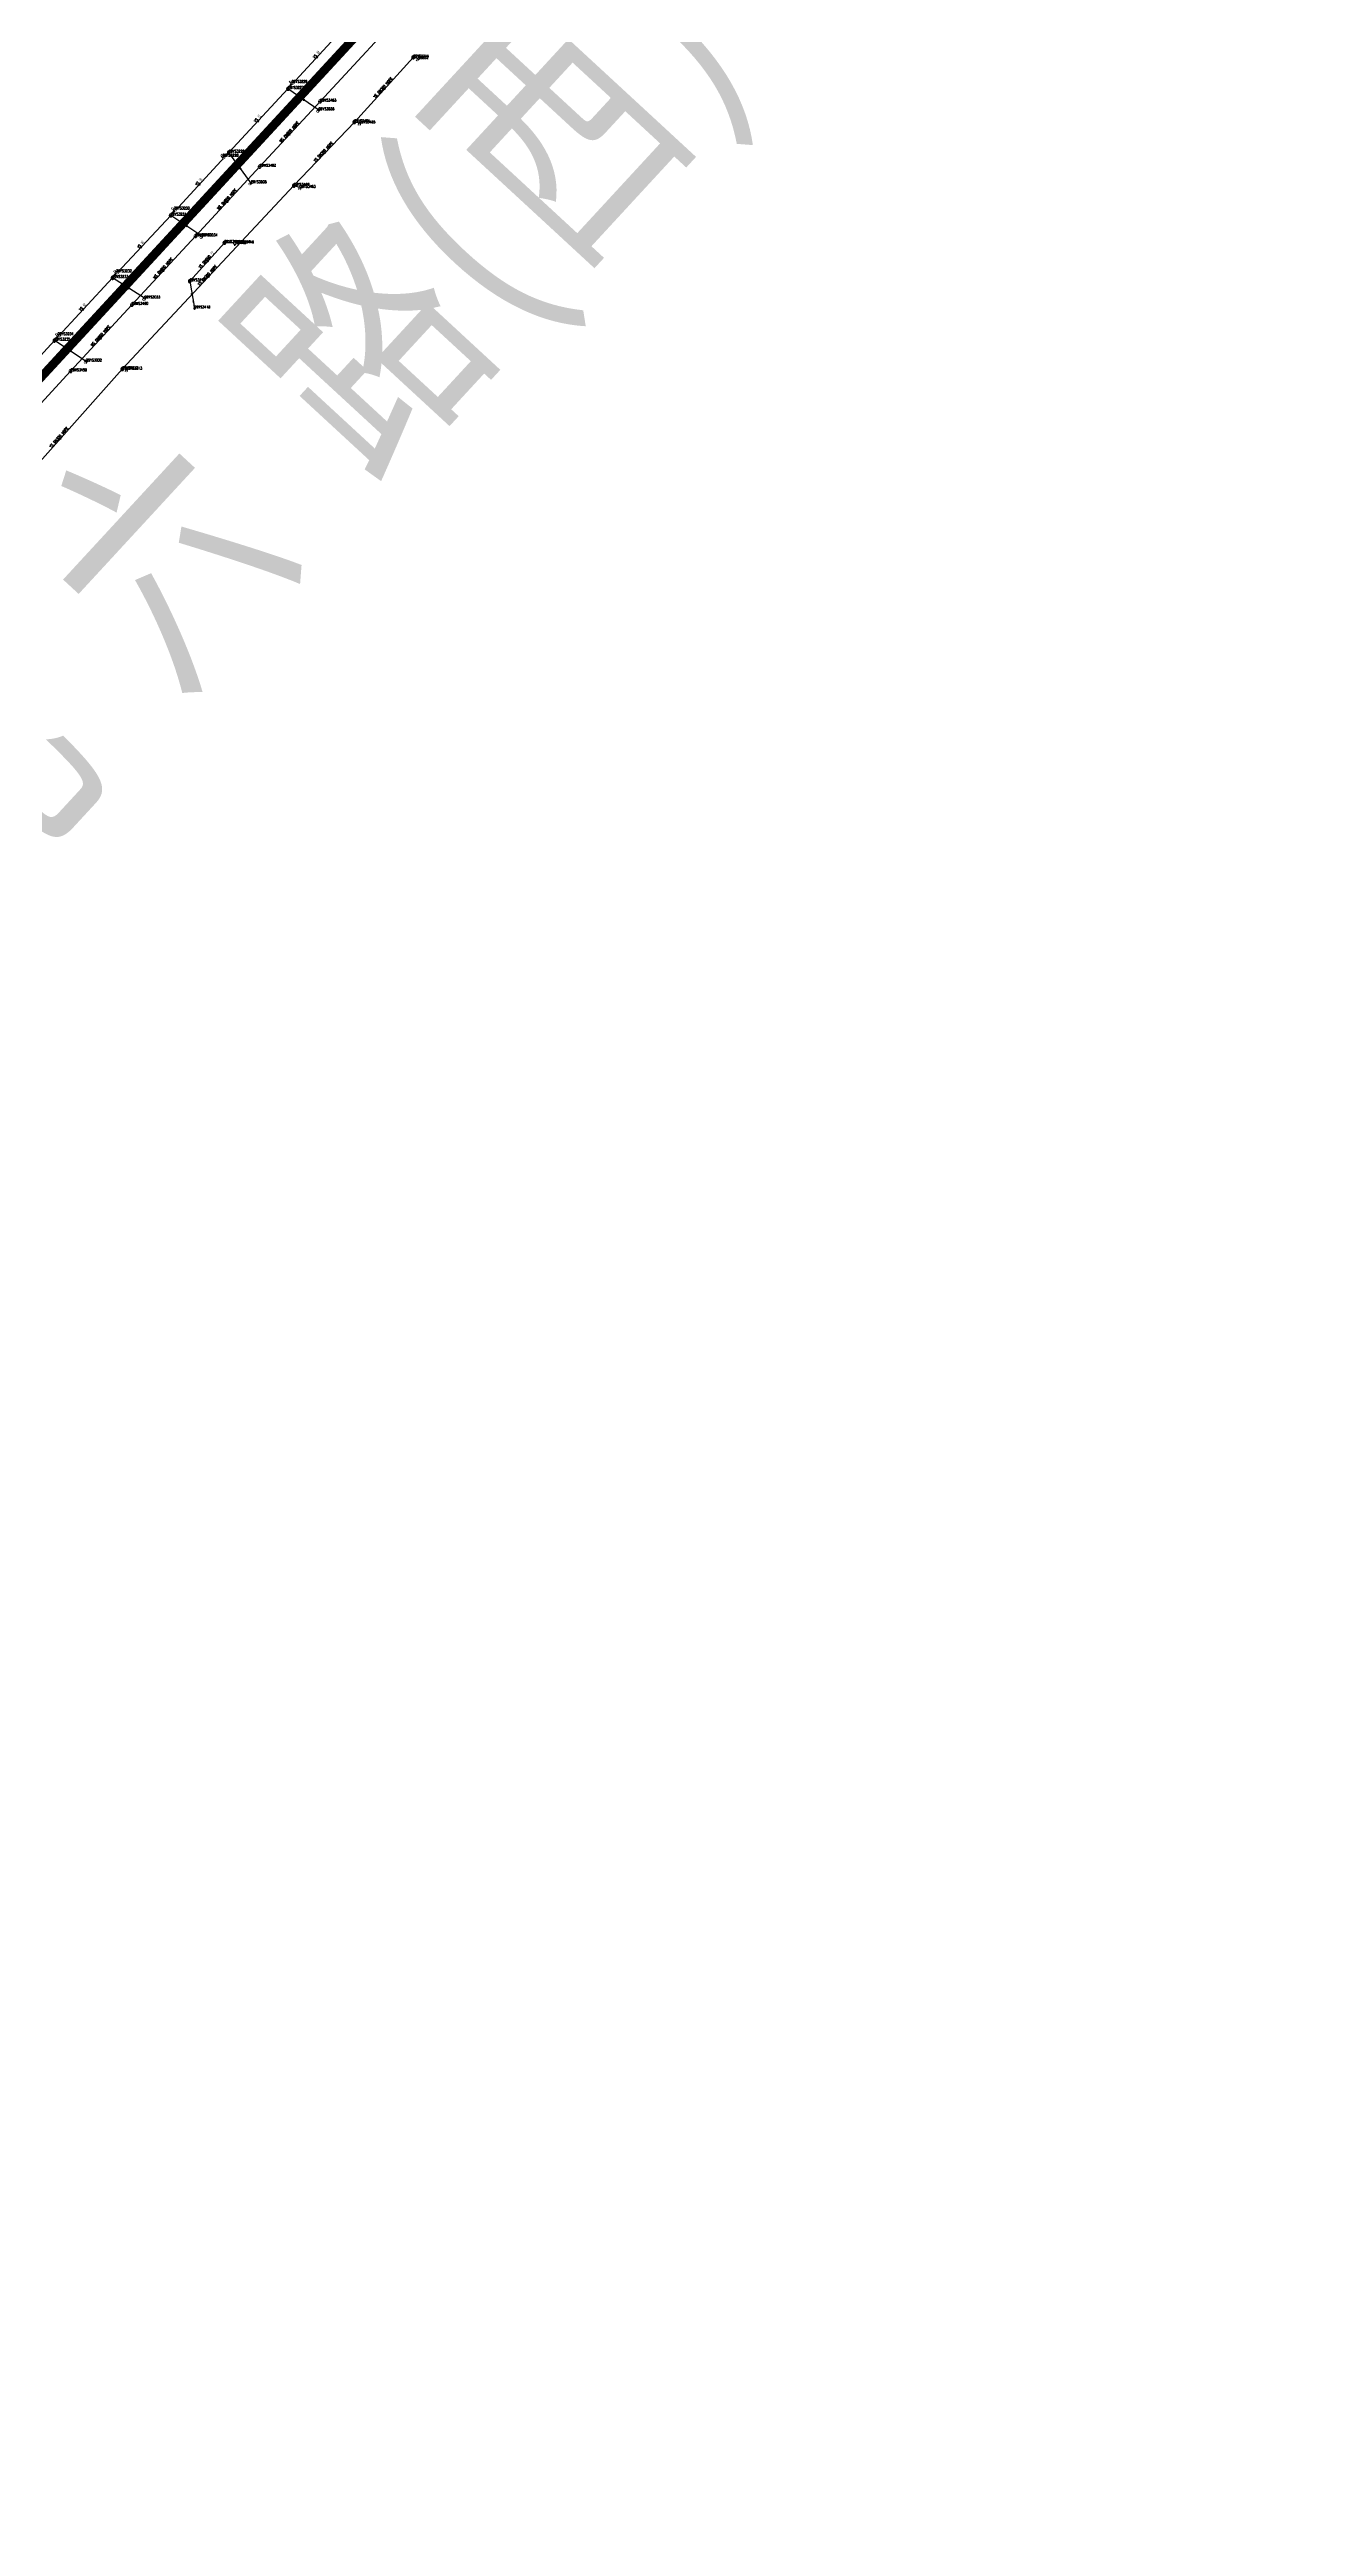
# Model space of a CAD drawing. Extents: x 78813 to 99477, y 2421021 to 2448125.
# Drawn here: x 86732 to 87170, y 2430510 to 2431367 of the extents above; entities that cross this region are included whole.
import ezdxf
from ezdxf.enums import TextEntityAlignment as Align

# ---------------------------------------------------------------- set-up
doc = ezdxf.new("R2010")
doc.units = 0
doc.set_wipeout_variables(frame=1)
doc.layers.get('0').update_dxf_attribs({"linetype": 'CONTINUOUS'})
for name, color, linetype in [('DX_WS', 16, 'CONTINUOUS'), ('DX_YS', 42, 'CONTINUOUS'), ('道路', 5, 'CONTINUOUS')]:
    doc.layers.add(name, color=color, linetype=linetype)
for name, color, linetype, true_color in [('WSLINE', 7, 'CONTINUOUS', 0x7f0000), ('YSANNEXE', 7, 'CONTINUOUS', 0xcc9900), ('YSLINE', 7, 'CONTINUOUS', 0xcc9900)]:
    doc.layers.add(name, color=color, linetype=linetype, true_color=true_color)
doc.layers.add('道路名称', color=7, linetype='CONTINUOUS', lineweight=0)
doc.styles.add('CcNameZT', font='txt.SHX', dxfattribs={"width": 0.8, "bigfont": 'HZTXT.SHX'})
doc.styles.get("Standard").update_dxf_attribs({"font": 'txt.shx', "bigfont": 'hztxt.shx'})
doc.styles.add('宋体0.7', font='', dxfattribs={"width": 0.7})
doc.styles.get('宋体0.7').set_extended_font_data('SimSun')

# ---------------------------------------------------------------- blocks, each defined once
blk = doc.blocks.new('PS污水井')
blk.add_lwpolyline([(1, 0), (1, 0.1), (1, 0.1), (1, 0.2), (1, 0.3), (0.9, 0.3), (0.9, 0.4), (0.9, 0.5), (0.8, 0.5), (0.8, 0.6), (0.8, 0.6), (0.7, 0.7), (0.7, 0.7), (0.6, 0.8), (0.6, 0.8), (0.5, 0.9), (0.4, 0.9), (0.4, 0.9), (0.3, 1), (0.2, 1), (0.2, 1), (0.1, 1), (0, 1), (0, 1), (-0.1, 1), (-0.2, 1), (-0.2, 1), (-0.3, 1), (-0.4, 0.9), (-0.4, 0.9), (-0.5, 0.9), (-0.6, 0.8), (-0.6, 0.8), (-0.7, 0.7), (-0.7, 0.7), (-0.8, 0.6), (-0.8, 0.6), (-0.8, 0.5), (-0.9, 0.5), (-0.9, 0.4), (-0.9, 0.3), (-1, 0.3), (-1, 0.2), (-1, 0.1), (-1, 0.1), (-1, 0), (-1, -0.1), (-1, -0.1), (-1, -0.2), (-1, -0.3), (-0.9, -0.3), (-0.9, -0.4), (-0.9, -0.5), (-0.8, -0.5), (-0.8, -0.6), (-0.8, -0.6), (-0.7, -0.7), (-0.7, -0.7), (-0.6, -0.8), (-0.6, -0.8), (-0.5, -0.9), (-0.4, -0.9), (-0.4, -0.9), (-0.3, -1), (-0.2, -1), (-0.2, -1), (-0.1, -1), (0, -1), (0, -1), (0.1, -1), (0.2, -1), (0.2, -1), (0.3, -1), (0.4, -0.9), (0.4, -0.9), (0.5, -0.9), (0.6, -0.8), (0.6, -0.8), (0.7, -0.7), (0.7, -0.7), (0.8, -0.6), (0.8, -0.6), (0.8, -0.5), (0.9, -0.5), (0.9, -0.4), (0.9, -0.3), (1, -0.3), (1, -0.2), (1, -0.1), (1, 0)], close=True)
blk.add_wipeout([(1, 0), (1, 0.1), (1, 0.1), (1, 0.2), (1, 0.3), (0.9, 0.3), (0.9, 0.4), (0.9, 0.5), (0.8, 0.5), (0.8, 0.6), (0.8, 0.6), (0.7, 0.7), (0.7, 0.7), (0.6, 0.8), (0.6, 0.8), (0.5, 0.9), (0.4, 0.9), (0.4, 0.9), (0.3, 1), (0.2, 1), (0.2, 1), (0.1, 1), (0, 1), (0, 1), (-0.1, 1), (-0.2, 1), (-0.2, 1), (-0.3, 1), (-0.4, 0.9), (-0.4, 0.9), (-0.5, 0.9), (-0.6, 0.8), (-0.6, 0.8), (-0.7, 0.7), (-0.7, 0.7), (-0.8, 0.6), (-0.8, 0.6), (-0.8, 0.5), (-0.9, 0.5), (-0.9, 0.4), (-0.9, 0.3), (-1, 0.3), (-1, 0.2), (-1, 0.1), (-1, 0.1), (-1, 0), (-1, -0.1), (-1, -0.1), (-1, -0.2), (-1, -0.3), (-0.9, -0.3), (-0.9, -0.4), (-0.9, -0.5), (-0.8, -0.5), (-0.8, -0.6), (-0.8, -0.6), (-0.7, -0.7), (-0.7, -0.7), (-0.6, -0.8), (-0.6, -0.8), (-0.5, -0.9), (-0.4, -0.9), (-0.4, -0.9), (-0.3, -1), (-0.2, -1), (-0.2, -1), (-0.1, -1), (0, -1), (0, -1), (0.1, -1), (0.2, -1), (0.2, -1), (0.3, -1), (0.4, -0.9), (0.4, -0.9), (0.5, -0.9), (0.6, -0.8), (0.6, -0.8), (0.7, -0.7), (0.7, -0.7), (0.8, -0.6), (0.8, -0.6), (0.8, -0.5), (0.9, -0.5), (0.9, -0.4), (0.9, -0.3), (1, -0.3), (1, -0.2), (1, -0.1)])
for p, q in [((-1, 0), (0, 0)), ((0, 1), (0, 0)), ((0, 0), (0, -1)), ((0, 0), (1, 0))]:
    blk.add_line(p, q)
blk = doc.blocks.new('LX')
for p, q in [((-0.866, 0.5), (0, 0)), ((0, 0), (-0.866, -0.5))]:
    blk.add_line(p, q)
blk = doc.blocks.new('PS雨水井')
blk.add_lwpolyline([(1, 0), (1, 0.1), (1, 0.1), (1, 0.2), (1, 0.3), (0.9, 0.3), (0.9, 0.4), (0.9, 0.5), (0.8, 0.5), (0.8, 0.6), (0.8, 0.6), (0.7, 0.7), (0.7, 0.7), (0.6, 0.8), (0.6, 0.8), (0.5, 0.9), (0.4, 0.9), (0.4, 0.9), (0.3, 1), (0.2, 1), (0.2, 1), (0.1, 1), (0, 1), (0, 1), (-0.1, 1), (-0.2, 1), (-0.2, 1), (-0.3, 1), (-0.4, 0.9), (-0.4, 0.9), (-0.5, 0.9), (-0.6, 0.8), (-0.6, 0.8), (-0.7, 0.7), (-0.7, 0.7), (-0.8, 0.6), (-0.8, 0.6), (-0.8, 0.5), (-0.9, 0.5), (-0.9, 0.4), (-0.9, 0.3), (-1, 0.3), (-1, 0.2), (-1, 0.1), (-1, 0.1), (-1, 0), (-1, -0.1), (-1, -0.1), (-1, -0.2), (-1, -0.3), (-0.9, -0.3), (-0.9, -0.4), (-0.9, -0.5), (-0.8, -0.5), (-0.8, -0.6), (-0.8, -0.6), (-0.7, -0.7), (-0.7, -0.7), (-0.6, -0.8), (-0.6, -0.8), (-0.5, -0.9), (-0.4, -0.9), (-0.4, -0.9), (-0.3, -1), (-0.2, -1), (-0.2, -1), (-0.1, -1), (0, -1), (0, -1), (0.1, -1), (0.2, -1), (0.2, -1), (0.3, -1), (0.4, -0.9), (0.4, -0.9), (0.5, -0.9), (0.6, -0.8), (0.6, -0.8), (0.7, -0.7), (0.7, -0.7), (0.8, -0.6), (0.8, -0.6), (0.8, -0.5), (0.9, -0.5), (0.9, -0.4), (0.9, -0.3), (1, -0.3), (1, -0.2), (1, -0.1), (1, 0)], close=True)
blk.add_wipeout([(1, 0), (1, 0.1), (1, 0.1), (1, 0.2), (1, 0.3), (0.9, 0.3), (0.9, 0.4), (0.9, 0.5), (0.8, 0.5), (0.8, 0.6), (0.8, 0.6), (0.7, 0.7), (0.7, 0.7), (0.6, 0.8), (0.6, 0.8), (0.5, 0.9), (0.4, 0.9), (0.4, 0.9), (0.3, 1), (0.2, 1), (0.2, 1), (0.1, 1), (0, 1), (0, 1), (-0.1, 1), (-0.2, 1), (-0.2, 1), (-0.3, 1), (-0.4, 0.9), (-0.4, 0.9), (-0.5, 0.9), (-0.6, 0.8), (-0.6, 0.8), (-0.7, 0.7), (-0.7, 0.7), (-0.8, 0.6), (-0.8, 0.6), (-0.8, 0.5), (-0.9, 0.5), (-0.9, 0.4), (-0.9, 0.3), (-1, 0.3), (-1, 0.2), (-1, 0.1), (-1, 0.1), (-1, 0), (-1, -0.1), (-1, -0.1), (-1, -0.2), (-1, -0.3), (-0.9, -0.3), (-0.9, -0.4), (-0.9, -0.5), (-0.8, -0.5), (-0.8, -0.6), (-0.8, -0.6), (-0.7, -0.7), (-0.7, -0.7), (-0.6, -0.8), (-0.6, -0.8), (-0.5, -0.9), (-0.4, -0.9), (-0.4, -0.9), (-0.3, -1), (-0.2, -1), (-0.2, -1), (-0.1, -1), (0, -1), (0, -1), (0.1, -1), (0.2, -1), (0.2, -1), (0.3, -1), (0.4, -0.9), (0.4, -0.9), (0.5, -0.9), (0.6, -0.8), (0.6, -0.8), (0.7, -0.7), (0.7, -0.7), (0.8, -0.6), (0.8, -0.6), (0.8, -0.5), (0.9, -0.5), (0.9, -0.4), (0.9, -0.3), (1, -0.3), (1, -0.2), (1, -0.1)])
for p, q in [((-1, 0), (0, 0)), ((-0.9, 0.5), (0, 0.5)), ((0, 1), (0, 0)), ((0, 0.5), (0.9, 0.5)), ((0, 0), (0, -1)), ((0, 0), (1, 0)), ((-0.9, -0.5), (0, -0.5)), ((0, -0.5), (0.9, -0.5))]:
    blk.add_line(p, q)
blk = doc.blocks.new('PS非普查')
blk.add_lwpolyline([(3.7, 0), (5.3, 0)])
blk.add_wipeout([(0.5, 0), (0.5, 0), (0.5, 0.1), (0.5, 0.1), (0.5, 0.1), (0.5, 0.2), (0.5, 0.2), (0.4, 0.2), (0.4, 0.3), (0.4, 0.3), (0.4, 0.3), (0.4, 0.3), (0.3, 0.4), (0.3, 0.4), (0.3, 0.4), (0.2, 0.4), (0.2, 0.4), (0.2, 0.5), (0.2, 0.5), (0.1, 0.5), (0.1, 0.5), (0.1, 0.5), (0, 0.5), (0, 0.5), (-0.1, 0.5), (-0.1, 0.5), (-0.1, 0.5), (-0.2, 0.5), (-0.2, 0.5), (-0.2, 0.4), (-0.3, 0.4), (-0.3, 0.4), (-0.3, 0.4), (-0.3, 0.4), (-0.4, 0.3), (-0.4, 0.3), (-0.4, 0.3), (-0.4, 0.3), (-0.4, 0.2), (-0.5, 0.2), (-0.5, 0.2), (-0.5, 0.1), (-0.5, 0.1), (-0.5, 0.1), (-0.5, 0), (-0.5, 0), (-0.5, 0), (-0.5, -0.1), (-0.5, -0.1), (-0.5, -0.1), (-0.5, -0.2), (-0.5, -0.2), (-0.4, -0.2), (-0.4, -0.3), (-0.4, -0.3), (-0.4, -0.3), (-0.4, -0.3), (-0.3, -0.4), (-0.3, -0.4), (-0.3, -0.4), (-0.3, -0.4), (-0.2, -0.4), (-0.2, -0.5), (-0.2, -0.5), (-0.1, -0.5), (-0.1, -0.5), (-0.1, -0.5), (0, -0.5), (0, -0.5), (0.1, -0.5), (0.1, -0.5), (0.1, -0.5), (0.2, -0.5), (0.2, -0.5), (0.2, -0.4), (0.2, -0.4), (0.3, -0.4), (0.3, -0.4), (0.3, -0.4), (0.4, -0.3), (0.4, -0.3), (0.4, -0.3), (0.4, -0.3), (0.4, -0.2), (0.5, -0.2), (0.5, -0.2), (0.5, -0.1), (0.5, -0.1), (0.5, -0.1)])
blk.add_line((0.5, 0), (2.1, 0))
blk.add_lwpolyline([(0.5, 0), (0.5, 0), (0.5, 0.1), (0.5, 0.1), (0.5, 0.1), (0.5, 0.2), (0.5, 0.2), (0.4, 0.2), (0.4, 0.3), (0.4, 0.3), (0.4, 0.3), (0.4, 0.3), (0.3, 0.4), (0.3, 0.4), (0.3, 0.4), (0.2, 0.4), (0.2, 0.4), (0.2, 0.5), (0.2, 0.5), (0.1, 0.5), (0.1, 0.5), (0.1, 0.5), (0, 0.5), (0, 0.5), (-0.1, 0.5), (-0.1, 0.5), (-0.1, 0.5), (-0.2, 0.5), (-0.2, 0.5), (-0.2, 0.4), (-0.3, 0.4), (-0.3, 0.4), (-0.3, 0.4), (-0.3, 0.4), (-0.4, 0.3), (-0.4, 0.3), (-0.4, 0.3), (-0.4, 0.3), (-0.4, 0.2), (-0.5, 0.2), (-0.5, 0.2), (-0.5, 0.1), (-0.5, 0.1), (-0.5, 0.1), (-0.5, 0), (-0.5, 0), (-0.5, 0), (-0.5, -0.1), (-0.5, -0.1), (-0.5, -0.1), (-0.5, -0.2), (-0.5, -0.2), (-0.4, -0.2), (-0.4, -0.3), (-0.4, -0.3), (-0.4, -0.3), (-0.4, -0.3), (-0.3, -0.4), (-0.3, -0.4), (-0.3, -0.4), (-0.3, -0.4), (-0.2, -0.4), (-0.2, -0.5), (-0.2, -0.5), (-0.1, -0.5), (-0.1, -0.5), (-0.1, -0.5), (0, -0.5), (0, -0.5), (0.1, -0.5), (0.1, -0.5), (0.1, -0.5), (0.2, -0.5), (0.2, -0.5), (0.2, -0.4), (0.2, -0.4), (0.3, -0.4), (0.3, -0.4), (0.3, -0.4), (0.4, -0.3), (0.4, -0.3), (0.4, -0.3), (0.4, -0.3), (0.4, -0.2), (0.5, -0.2), (0.5, -0.2), (0.5, -0.1), (0.5, -0.1), (0.5, -0.1), (0.5, 0)], close=True)
blk = doc.blocks.new('PS雨篦')
blk.add_lwpolyline([(-1.5, 0.5), (0, 0.5), (1.5, 0.5), (1.5, -0.5), (0, -0.5), (-1.5, -0.5)], close=True)
blk.add_wipeout([(-1.5, 0.5), (0, 0.5), (1.5, 0.5), (1.5, -0.5), (0, -0.5), (-1.5, -0.5)])
for p, q in [((-0.5, -0.5), (-0.5, 0.5)), ((0.5, -0.5), (0.5, 0.5))]:
    blk.add_line(p, q)
blk = doc.blocks.new('PS预留口')
blk.add_lwpolyline([(4.2, 0), (5.8, 0)])
blk.add_wipeout([(1, 0), (1, 0.1), (1, 0.1), (1, 0.2), (1, 0.3), (0.9, 0.3), (0.9, 0.4), (0.9, 0.5), (0.8, 0.5), (0.8, 0.6), (0.8, 0.6), (0.7, 0.7), (0.7, 0.7), (0.6, 0.8), (0.6, 0.8), (0.5, 0.9), (0.4, 0.9), (0.4, 0.9), (0.3, 1), (0.2, 1), (0.2, 1), (0.1, 1), (0, 1), (0, 1), (-0.1, 1), (-0.2, 1), (-0.2, 1), (-0.3, 1), (-0.4, 0.9), (-0.4, 0.9), (-0.5, 0.9), (-0.6, 0.8), (-0.6, 0.8), (-0.7, 0.7), (-0.7, 0.7), (-0.8, 0.6), (-0.8, 0.6), (-0.8, 0.5), (-0.9, 0.5), (-0.9, 0.4), (-0.9, 0.3), (-1, 0.3), (-1, 0.2), (-1, 0.1), (-1, 0.1), (-1, 0), (-1, -0.1), (-1, -0.1), (-1, -0.2), (-1, -0.3), (-0.9, -0.3), (-0.9, -0.4), (-0.9, -0.5), (-0.8, -0.5), (-0.8, -0.6), (-0.8, -0.6), (-0.7, -0.7), (-0.7, -0.7), (-0.6, -0.8), (-0.6, -0.8), (-0.5, -0.9), (-0.4, -0.9), (-0.4, -0.9), (-0.3, -1), (-0.2, -1), (-0.2, -1), (-0.1, -1), (0, -1), (0, -1), (0.1, -1), (0.2, -1), (0.2, -1), (0.3, -1), (0.4, -0.9), (0.4, -0.9), (0.5, -0.9), (0.6, -0.8), (0.6, -0.8), (0.7, -0.7), (0.7, -0.7), (0.8, -0.6), (0.8, -0.6), (0.8, -0.5), (0.9, -0.5), (0.9, -0.4), (0.9, -0.3), (1, -0.3), (1, -0.2), (1, -0.1)])
blk.add_line((1, 0), (2.6, 0))
blk.add_lwpolyline([(1, 0), (1, 0.1), (1, 0.1), (1, 0.2), (1, 0.3), (0.9, 0.3), (0.9, 0.4), (0.9, 0.5), (0.8, 0.5), (0.8, 0.6), (0.8, 0.6), (0.7, 0.7), (0.7, 0.7), (0.6, 0.8), (0.6, 0.8), (0.5, 0.9), (0.4, 0.9), (0.4, 0.9), (0.3, 1), (0.2, 1), (0.2, 1), (0.1, 1), (0, 1), (0, 1), (-0.1, 1), (-0.2, 1), (-0.2, 1), (-0.3, 1), (-0.4, 0.9), (-0.4, 0.9), (-0.5, 0.9), (-0.6, 0.8), (-0.6, 0.8), (-0.7, 0.7), (-0.7, 0.7), (-0.8, 0.6), (-0.8, 0.6), (-0.8, 0.5), (-0.9, 0.5), (-0.9, 0.4), (-0.9, 0.3), (-1, 0.3), (-1, 0.2), (-1, 0.1), (-1, 0.1), (-1, 0), (-1, -0.1), (-1, -0.1), (-1, -0.2), (-1, -0.3), (-0.9, -0.3), (-0.9, -0.4), (-0.9, -0.5), (-0.8, -0.5), (-0.8, -0.6), (-0.8, -0.6), (-0.7, -0.7), (-0.7, -0.7), (-0.6, -0.8), (-0.6, -0.8), (-0.5, -0.9), (-0.4, -0.9), (-0.4, -0.9), (-0.3, -1), (-0.2, -1), (-0.2, -1), (-0.1, -1), (0, -1), (0, -1), (0.1, -1), (0.2, -1), (0.2, -1), (0.3, -1), (0.4, -0.9), (0.4, -0.9), (0.5, -0.9), (0.6, -0.8), (0.6, -0.8), (0.7, -0.7), (0.7, -0.7), (0.8, -0.6), (0.8, -0.6), (0.8, -0.5), (0.9, -0.5), (0.9, -0.4), (0.9, -0.3), (1, -0.3), (1, -0.2), (1, -0.1), (1, 0)], close=True)
for points in [[(0, 1), (0, 2)], [(0, -2), (0, -1)]]:
    blk.add_lwpolyline(points)
blk = doc.blocks.new('测量点')
h = blk.add_hatch(color=256)
edge = h.paths.add_edge_path()
edge.add_arc((0, 0), 0.5, 0, 360)
blk.add_circle((0, 0), 0.5)

msp = doc.modelspace()

# ---------------------------------------------------------------- linework, layer by layer
at = {"layer": 'WSLINE'}
for p, q in [((86825.5, 2431349.25), (86867.12, 2431394.26)), ((86804.6, 2431326.7), (86825.5, 2431349.25)), ((86782.37, 2431302.64), (86804.6, 2431326.7)), ((86760.31, 2431278.87), (86782.37, 2431302.64)), ((86739.08, 2431255.85), (86760.31, 2431278.87)), ((86718.44, 2431233.52), (86739.08, 2431255.85))]:
    msp.add_line(p, q, dxfattribs=at)
at = {"layer": 'YSLINE'}
for p, q in [((86837.37, 2431342.13), (86857.77, 2431364.53)), ((86859.58, 2431364), (86857.77, 2431364.53)), ((86793.87, 2431331.58), (86814.38, 2431353.63)), ((86815.65, 2431355.74), (86814.38, 2431353.63)), ((86816.43, 2431320.1), (86837.37, 2431342.13)), ((86839.21, 2431341.69), (86837.37, 2431342.13)), ((86773.76, 2431309.78), (86793.87, 2431331.58)), ((86791.83, 2431330.19), (86793.87, 2431331.58)), ((86818.56, 2431319.4), (86816.43, 2431320.1)), ((86753.6, 2431288.16), (86773.76, 2431309.78)), ((86774.91, 2431311.88), (86773.76, 2431309.78)), ((86796.01, 2431300.25), (86792.35, 2431300.3)), ((86797.15, 2431300.14), (86792.35, 2431300.3)), ((86733.48, 2431266.46), (86753.6, 2431288.16)), ((86754.85, 2431290.14), (86753.6, 2431288.16)), ((86780.36, 2431287.02), (86782.04, 2431277.62)), ((86713.04, 2431244.27), (86733.48, 2431266.46)), ((86734.65, 2431268.35), (86733.48, 2431266.46)), ((86758.42, 2431256.44), (86756.99, 2431256.58))]:
    msp.add_line(p, q, dxfattribs=at)

# ---------------------------------------------------------------- block references
at = {"layer": 'DX_WS', "yscale": 0.5, "zscale": 0.5}
for p, xscale, rotation in [((86815.05, 2431337.98), 0.5000000000658894, 46.98253920664027), ((86793.49, 2431314.67), 0.5000000000658894, 46.98253920664027), ((86771.34, 2431290.76), 0.5000000000658894, 46.98253920664027), ((86749.7, 2431267.36), 0.4999999998621667, 47.55549698130921)]:
    msp.add_blockref('LX', p, dxfattribs=dict(at, xscale=xscale, rotation=rotation))
at = {"layer": 'YSANNEXE', "yscale": 0.5, "zscale": 0.5}
for p, xscale, rotation in [((86824.55, 2431364.73), 0.4999999998621667, 47.55549698130921), ((86847.57, 2431353.33), 0.5000000001507553, 227.5554939405783), ((86804.13, 2431342.6), 0.5000000000658894, 46.98253920664027), ((86826.9, 2431331.11), 0.4999999999886102, 226.4095783339327), ((86783.82, 2431320.68), 0.4999999998621667, 47.55549698130921), ((86763.68, 2431298.97), 0.5000000000658894, 46.98253920664027), ((86786.36, 2431293.66), 0.5000000000236343, 228.0372024639738), ((86759.16, 2431284.63), 0.5000000000074893, 147.8231111431855), ((86786.71, 2431288.34), 0.5000000001502876, 226.9825361458378), ((86743.54, 2431277.31), 0.5000000000658894, 46.98253920664027), ((86738.97, 2431262.85), 0.4999999999089239, 146.6771955679317), ((86735.29, 2431232.23), 0.4999999998366432, 228.1284517046546)]:
    msp.add_blockref('LX', p, dxfattribs=dict(at, xscale=xscale, rotation=rotation))

# ---------------------------------------------------------------- texts
at = {"layer": 'DX_WS', "style": 'CcNameZT', "width": 0.8}
for rotation, p in [(47.17651, (86814.87, 2431338.14, -1.01)), (47.25611, (86793.3, 2431314.84, -1.03)), (47.1432, (86771.16, 2431290.93, -0.98)), (47.32153, (86749.51, 2431267.53, -0.94))]:
    msp.add_text(' WS DN800 HDPE', height=0.9, rotation=rotation, dxfattribs=at).set_placement(p, align=Align.CENTER)
at = {"layer": 'DX_YS', "style": 'CcNameZT', "width": 0.8}
for s, rotation, p in [(' YS 砼', 47.5133, (86824.36, 2431364.9, 0.25)), (' YS DN300 HDPE', 47.66399, (86847.39, 2431353.5, 2.63)), (' YS 砼', 47.07868, (86803.95, 2431342.77, 0.34)), (' YS DN300 HDPE', 46.45438, (86826.71, 2431331.29, 2.63)), (' YS 砼', 47.29541, (86783.63, 2431320.85, 0.29)), (' YS 砼', 47.00119, (86763.49, 2431299.14, 0.43)), (' YS 砼', 47.17197, (86743.35, 2431277.48, 0.36)), (' YS DN300 HDPE', 48.29644, (86735.1, 2431232.4, 3.05))]:
    msp.add_text(s, height=0.9, rotation=rotation, dxfattribs=at).set_placement(p, align=Align.CENTER)

# ---------------------------------------------------------------- next in the draw order: block references
at = {"layer": 'DX_WS', "xscale": 0.5, "yscale": 0.5, "zscale": 0.5}
for p in [(86825.5, 2431349.25, -1.09), (86804.6, 2431326.7, -1.01), (86782.37, 2431302.64, -1.03), (86760.31, 2431278.87, -0.98), (86739.08, 2431255.85, -0.94)]:
    msp.add_blockref('PS污水井', p, dxfattribs=at)
at = {"layer": 'DX_YS', "xscale": 0.5, "yscale": 0.5, "zscale": 0.5}
for p in [(86857.77, 2431364.53, 2.78), (86837.37, 2431342.13, 2.63)]:
    msp.add_blockref('PS雨水井', p, dxfattribs=at)

# ---------------------------------------------------------------- next in the draw order: linework, layer by layer
at = {"layer": 'YSLINE'}
for p, q in [((86814.38, 2431353.63), (86834.71, 2431375.82)), ((86825.01, 2431346.25), (86814.38, 2431353.63)), ((86801.57, 2431320.98), (86793.87, 2431331.58)), ((86756.99, 2431256.58), (86816.43, 2431320.1)), ((86784.55, 2431302.59), (86773.76, 2431309.78)), ((86792.35, 2431300.3), (86780.36, 2431287.02)), ((86764.72, 2431281.1), (86753.6, 2431288.16)), ((86744.46, 2431259.24), (86733.48, 2431266.46)), ((86713.59, 2431207.88), (86756.99, 2431256.58))]:
    msp.add_line(p, q, dxfattribs=at)

# ---------------------------------------------------------------- next in the draw order: block references
at = {"layer": 'DX_YS', "xscale": 0.5, "yscale": 0.5, "zscale": 0.5}
msp.add_blockref('测量点', (86859.58, 2431364, 3.04), dxfattribs=at)
at = {"layer": 'DX_YS', "xscale": 0.500000000098981, "yscale": 0.5, "zscale": 0.5, "rotation": 76.47498638484798}
msp.add_blockref('PS雨篦', (86839.21, 2431341.69, 2.99), dxfattribs=at)

# ---------------------------------------------------------------- next in the draw order: texts
at = {"layer": 'DX_WS', "style": 'CcNameZT', "width": 0.8}
for s, p in [('29WS3463', (86825.5, 2431349.25, -1.09)), ('29WS3462', (86804.6, 2431326.7, -1.01)), ('29WS3461', (86782.37, 2431302.64, -1.03)), ('29WS3460', (86760.31, 2431278.87, -0.98)), ('29WS3459', (86739.08, 2431255.85, -0.94))]:
    msp.add_text(s, height=0.9, dxfattribs=at).set_placement(p)

# ---------------------------------------------------------------- next in the draw order: block references
at = {"layer": 'DX_YS', "yscale": 0.5, "zscale": 0.5}
for name, p, xscale, rotation in [('PS雨篦', (86859.58, 2431364, 3.04), 0.499999999857888, 40.16648119226884), ('PS雨篦', (86825.01, 2431346.25, 2.99), 0.5000000000743603, 55.23651455687143), ('PS雨篦', (86801.57, 2431320.98, 3.04), 0.500000000063487, 35.97815547980495), ('PS雨篦', (86784.55, 2431302.59, 2.92), 0.4999999998822687, 56.31605878409428), ('PS非普查', (86797.15, 2431300.14, 1.64), 0.4999999999859437, 358.1357975891775), ('PS雨篦', (86764.72, 2431281.1, 3.18), 0.5000000000730909, 57.60220819611036), ('PS非普查', (86782.04, 2431277.62, 1.62), 0.4999999998759289, 100.1353637774364), ('PS雨篦', (86744.46, 2431259.24, 3.19), 0.500000000046389, 56.68864003863793)]:
    msp.add_blockref(name, p, dxfattribs=dict(at, xscale=xscale, rotation=rotation))
at = {"layer": 'DX_YS', "xscale": 0.5, "yscale": 0.5, "zscale": 0.5}
for p in [(86814.38, 2431353.63, 0.25), (86793.87, 2431331.58, 0.35), (86816.43, 2431320.1, 2.75), (86773.76, 2431309.78, 0.29), (86753.6, 2431288.16, 0.43), (86780.36, 2431287.02, 1.87), (86733.48, 2431266.46, 0.36), (86756.99, 2431256.58, 3.05)]:
    msp.add_blockref('PS雨水井', p, dxfattribs=at)

# ---------------------------------------------------------------- next in the draw order: texts
at = {"layer": 'DX_YS', "width": 0.8}
for s, p in [('29YS3464', (86837.37, 2431342.13, 2.63)), ('29YS3465', (86839.21, 2431341.69, 2.99))]:
    msp.add_text(s, height=0.9, dxfattribs=at).set_placement(p)

# ---------------------------------------------------------------- next in the draw order: block references
at = {"layer": 'DX_YS', "yscale": 0.5, "zscale": 0.5}
for p, xscale, rotation in [((86815.65, 2431355.74, 2.66), 0.4999999999789868, 149.016233770471), ((86791.83, 2431330.19, 2.84), 0.5000000001437661, 304.2110993105484), ((86818.56, 2431319.4, 2.89), 0.500000000183319, 71.8472941274538), ((86774.91, 2431311.88, 2.84), 0.5000000001111239, 151.2028042545812), ((86754.85, 2431290.14, 2.89), 0.4999999999181425, 147.6374287412111), ((86734.65, 2431268.35, 2.83), 0.4999999999273523, 148.2843735280214), ((86758.42, 2431256.44, 3.62), 0.4999999998062349, 84.28543707850952)]:
    msp.add_blockref('PS雨篦', p, dxfattribs=dict(at, xscale=xscale, rotation=rotation))
at = {"layer": 'DX_YS', "xscale": 0.5, "yscale": 0.5, "zscale": 0.5}
msp.add_blockref('PS雨水井', (86792.35, 2431300.3, 1.83), dxfattribs=at)
at = {"layer": 'YSANNEXE', "yscale": 0.5, "zscale": 0.5}
for p, xscale, rotation in [((86819.7, 2431349.94), 0.500000000036297, 144.9583221621669), ((86797.72, 2431326.28), 0.4999999998725446, 126.0507149390629), ((86779.15, 2431306.18), 0.5000000000175702, 146.1042377550172), ((86781.2, 2431282.32), 0.5000000001688113, 280.1763618147628)]:
    msp.add_blockref('LX', p, dxfattribs=dict(at, xscale=xscale, rotation=rotation))

# ---------------------------------------------------------------- next in the draw order: texts
at = {"layer": 'DX_YS', "width": 0.8}
for s, p in [('29YS3314', (86857.77, 2431364.53, 2.78)), ('28652', (86859.58, 2431364, 3.04)), ('29YS3036', (86825.01, 2431346.25, 2.99)), ('29YS3035', (86801.57, 2431320.98, 3.04)), ('29YS3033', (86764.72, 2431281.1, 3.18)), ('29YS3417', (86780.36, 2431287.02, 1.87)), ('29YS3418', (86782.04, 2431277.62, 1.62)), ('29YS3032', (86744.46, 2431259.24, 3.19))]:
    msp.add_text(s, height=0.9, dxfattribs=at).set_placement(p)
at = {"layer": 'DX_YS', "style": 'CcNameZT', "width": 0.8}
msp.add_text(' YS DN300 HDPE', height=0.9, rotation=46.90107, dxfattribs=at).set_placement((86786.53, 2431288.51, 2.75), align=Align.CENTER)

# ---------------------------------------------------------------- next in the draw order: block references
at = {"layer": 'DX_YS', "xscale": 0.500000000004714, "yscale": 0.5, "zscale": 0.5, "rotation": 359.3263316716626}
msp.add_blockref('PS预留口', (86796.01, 2431300.25, 2.11), dxfattribs=at)

# ---------------------------------------------------------------- next in the draw order: texts
at = {"layer": 'DX_YS', "width": 0.8}
for s, p in [('29YS3227', (86814.38, 2431353.63, 0.25)), ('29YS3226', (86815.65, 2431355.74, 2.66)), ('29YS3228', (86791.83, 2431330.19, 2.84)), ('29YS3229', (86793.87, 2431331.58, 0.35)), ('29YS3466', (86816.43, 2431320.1, 2.75)), ('29YS3463', (86818.56, 2431319.4, 2.89)), ('29YS3231', (86773.76, 2431309.78, 0.29)), ('29YS3230', (86774.91, 2431311.88, 2.84)), ('29YS3034', (86784.55, 2431302.59, 2.92)), ('29YS3232', (86754.85, 2431290.14, 2.89)), ('29YS3233', (86753.6, 2431288.16, 0.43)), ('29YS3235', (86733.48, 2431266.46, 0.36)), ('29YS3234', (86734.65, 2431268.35, 2.83)), ('29YS3312', (86756.99, 2431256.58, 3.05)), ('29YS3313', (86758.42, 2431256.44, 3.62))]:
    msp.add_text(s, height=0.9, dxfattribs=at).set_placement(p)
at = {"layer": 'DX_YS', "style": 'CcNameZT', "width": 0.8}
msp.add_text(' YS DN500 砼', height=0.9, rotation=47.90141, dxfattribs=at).set_placement((86786.17, 2431293.83, 1.83), align=Align.CENTER)

# ---------------------------------------------------------------- next in the draw order: linework, layer by layer
at = {"layer": '道路', "const_width": 3, "flags": 128}
msp.add_lwpolyline([(86043.08, 2430511), (87834.5, 2432451.31)], dxfattribs=at)

# ---------------------------------------------------------------- next in the draw order: texts
at = {"layer": 'DX_YS', "width": 0.8}
for s, p in [('29YS3414', (86792.35, 2431300.3, 1.83)), ('29YS3415', (86796.01, 2431300.25, 2.11)), ('29YS3416', (86797.15, 2431300.14, 1.64))]:
    msp.add_text(s, height=0.9, dxfattribs=at).set_placement(p)
at = {"layer": '道路名称', "linetype": 'Continuous', "style": '宋体0.7', "width": 0.7}
msp.add_text('石 化 六 路(西)', height=70, rotation=47.29588, dxfattribs=at).set_placement((86638.35, 2430996.44))

doc.saveas('drawing.dxf')
